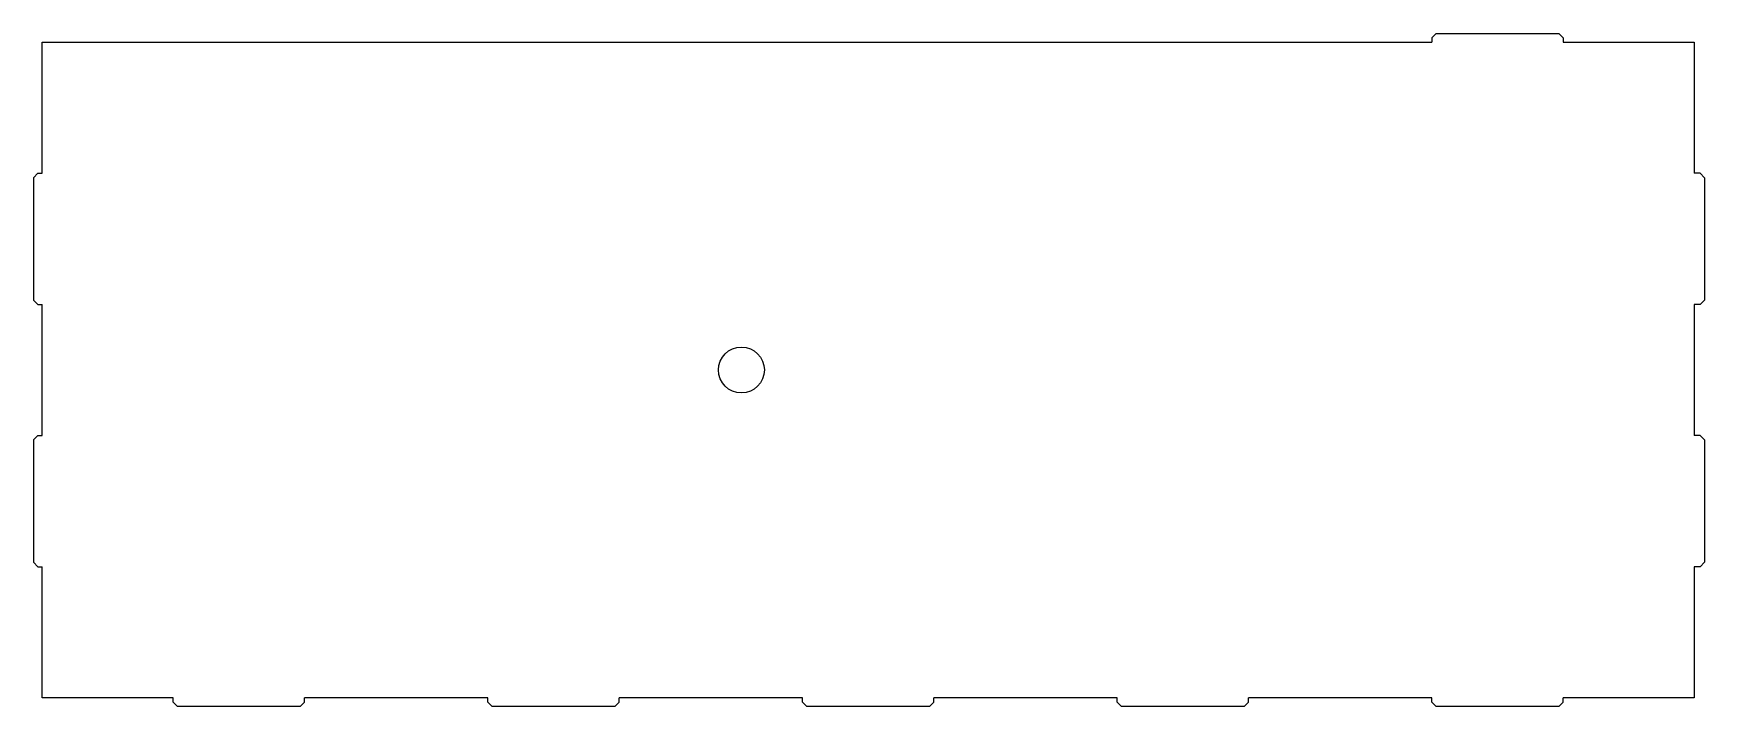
# Model space of a CAD drawing. Extents: x 168 to 551, y 283 to 437.
import ezdxf

# ---------------------------------------------------------------- set-up
doc = ezdxf.new("R2010")
doc.units = 0
doc.linetypes.add('SLD-CONTINUA', pattern=[0])
doc.layers.get('0').update_dxf_attribs({"linetype": 'CONTINUOUS'})

msp = doc.modelspace()

# ---------------------------------------------------------------- linework, layer by layer
at = {"color": 7, "linetype": 'SLD-CONTINUA'}
for p, q in [((489.37, 436.67), (488.37, 435.67)), ((489.37, 436.67), (517.37, 436.67)), ((518.37, 435.67), (517.37, 436.67)), ((170.37, 404.67), (170.37, 434.67)), ((170.37, 434.67), (488.37, 434.67)), ((488.37, 435.67), (488.37, 434.67)), ((518.37, 435.67), (518.37, 434.67)), ((518.37, 434.67), (548.37, 434.67)), ((548.37, 434.67), (548.37, 404.67)), ((169.37, 404.67), (168.37, 403.67)), ((168.37, 403.67), (168.37, 375.67)), ((169.37, 404.67), (170.37, 404.67)), ((549.74, 404.67), (548.37, 404.67)), ((550.76, 403.67), (549.74, 404.67)), ((550.76, 403.67), (550.76, 375.67)), ((168.37, 375.67), (169.37, 374.67)), ((549.74, 374.67), (550.76, 375.67)), ((169.37, 374.67), (170.37, 374.67)), ((170.37, 344.67), (170.37, 374.67)), ((549.74, 374.67), (548.37, 374.67)), ((548.37, 374.67), (548.37, 344.67)), ((169.37, 344.67), (168.37, 343.67)), ((169.37, 344.67), (170.37, 344.67)), ((549.74, 344.67), (548.37, 344.67)), ((550.76, 343.67), (549.74, 344.67)), ((168.37, 343.67), (168.37, 315.67)), ((550.76, 343.67), (550.76, 315.67)), ((168.37, 315.67), (169.37, 314.67)), ((169.37, 314.67), (170.37, 314.67)), ((170.37, 284.67), (170.37, 314.67)), ((549.74, 314.67), (548.37, 314.67)), ((548.37, 314.67), (548.37, 284.67)), ((549.74, 314.67), (550.76, 315.67)), ((200.37, 284.67), (170.37, 284.67)), ((200.37, 283.67), (200.37, 284.67)), ((200.37, 283.67), (201.37, 282.67)), ((229.37, 282.67), (230.37, 283.67)), ((230.37, 283.67), (230.37, 284.67)), ((272.37, 284.67), (230.37, 284.67)), ((272.37, 283.67), (272.37, 284.67)), ((272.37, 283.67), (273.37, 282.67)), ((301.37, 282.67), (302.37, 283.67)), ((302.37, 283.67), (302.37, 284.67)), ((344.37, 284.67), (302.37, 284.67)), ((344.37, 283.67), (344.37, 284.67)), ((344.37, 283.67), (345.37, 282.67)), ((373.37, 282.67), (374.37, 283.67)), ((374.37, 283.67), (374.37, 284.67)), ((416.37, 284.67), (374.37, 284.67)), ((416.37, 283.67), (416.37, 284.67)), ((416.37, 283.67), (417.37, 282.67)), ((445.37, 282.67), (446.37, 283.67)), ((446.37, 283.67), (446.37, 284.67)), ((488.37, 284.67), (446.37, 284.67)), ((488.37, 283.67), (488.37, 284.67)), ((488.37, 283.67), (489.37, 282.67)), ((517.37, 282.67), (518.37, 283.67)), ((518.37, 283.67), (518.37, 284.67)), ((548.37, 284.67), (518.37, 284.67)), ((229.37, 282.67), (201.37, 282.67)), ((301.37, 282.67), (273.37, 282.67)), ((373.37, 282.67), (345.37, 282.67)), ((445.37, 282.67), (417.37, 282.67)), ((517.37, 282.67), (489.37, 282.67))]:
    msp.add_line(p, q, dxfattribs=at)
msp.add_circle((330.37, 359.67), 5.25, dxfattribs=at)

doc.saveas('drawing.dxf')
